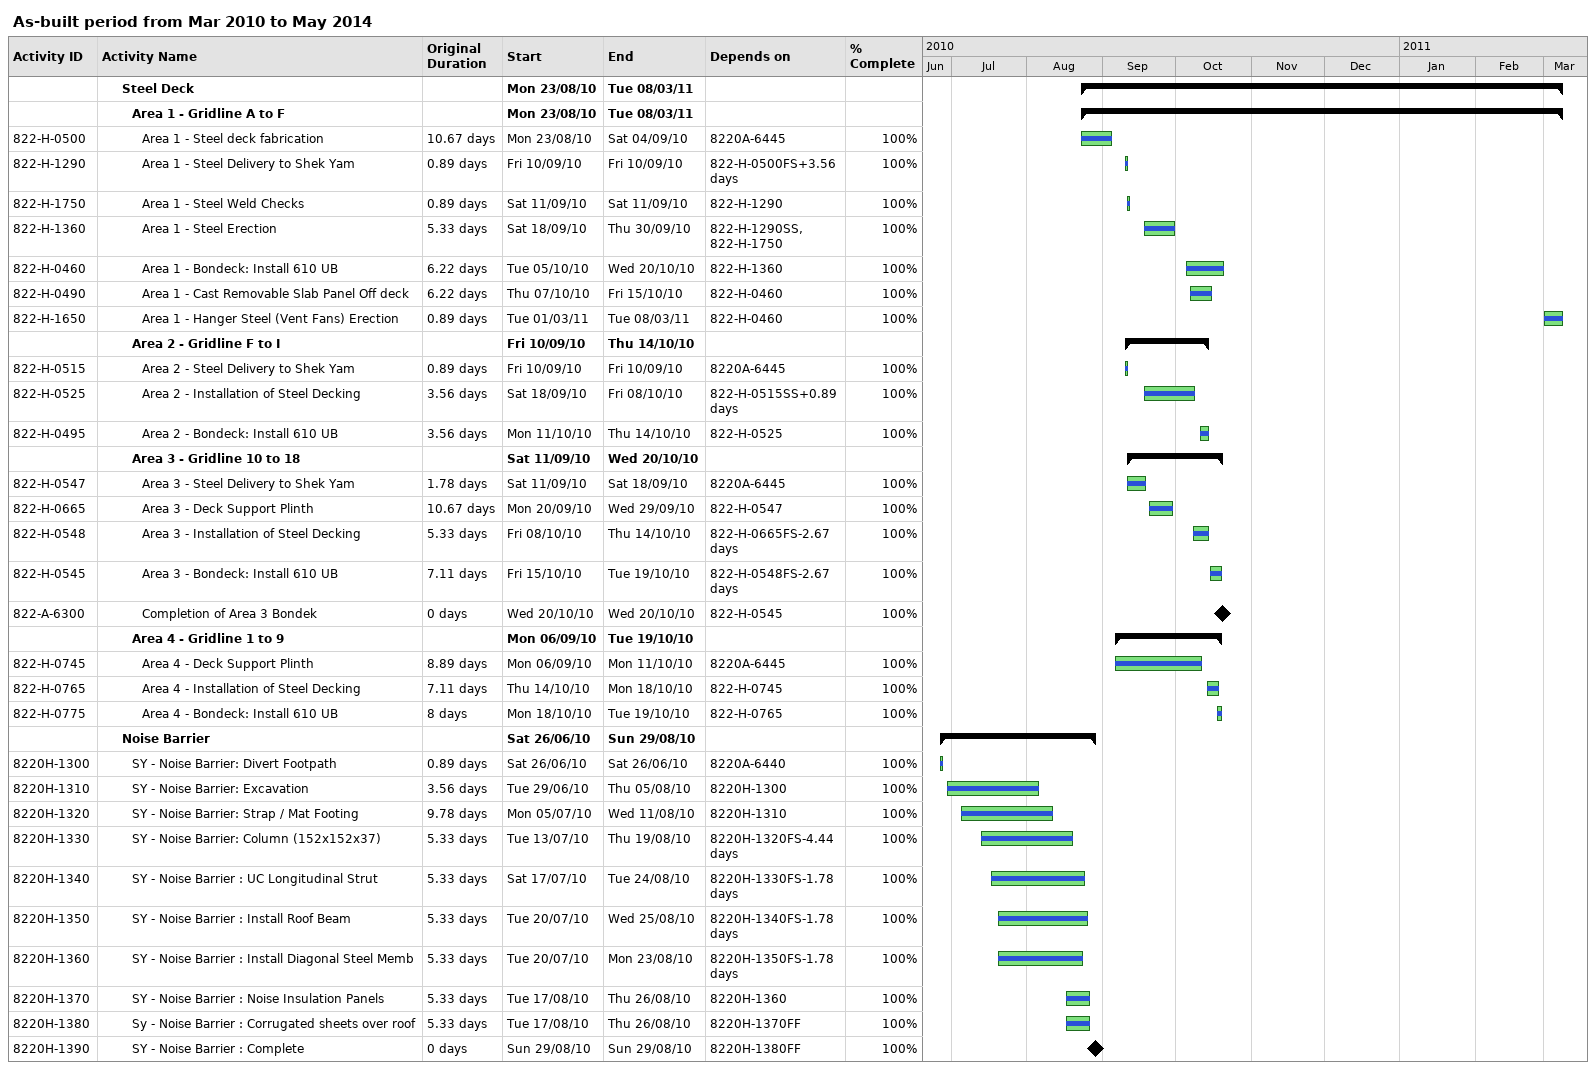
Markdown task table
As-built period from Mar 2010 to May 2014

| ID | Level | Task | Original duration | Start | Finish | Predecessors | % complete |
|---|---|---|---|---|---|---|---|
|  | 3 | **Steel Deck** |  | 2010-08-23 | 2011-03-08 |  |  |
|  | 4 | **Area 1 - Gridline A to F** |  | 2010-08-23 | 2011-03-08 |  |  |
| 822-H-0500 | 5 | Area 1 - Steel deck fabrication | 10.67d | 2010-08-23 | 2010-09-04 | 8220A-6445 | 100 |
| 822-H-1290 | 5 | Area 1 - Steel Delivery to Shek Yam | 0.89d | 2010-09-10 | 2010-09-10 | 822-H-0500FS+3.56d | 100 |
| 822-H-1750 | 5 | Area 1 - Steel Weld Checks | 0.89d | 2010-09-11 | 2010-09-11 | 822-H-1290 | 100 |
| 822-H-1360 | 5 | Area 1 - Steel Erection | 5.33d | 2010-09-18 | 2010-09-30 | 822-H-1290SS, 822-H-1750 | 100 |
| 822-H-0460 | 5 | Area 1 - Bondeck: Install 610 UB | 6.22d | 2010-10-05 | 2010-10-20 | 822-H-1360 | 100 |
| 822-H-0490 | 5 | Area 1 - Cast Removable Slab Panel Off deck | 6.22d | 2010-10-07 | 2010-10-15 | 822-H-0460 | 100 |
| 822-H-1650 | 5 | Area 1 - Hanger Steel (Vent Fans) Erection | 0.89d | 2011-03-01 | 2011-03-08 | 822-H-0460 | 100 |
|  | 4 | **Area 2 - Gridline F to I** |  | 2010-09-10 | 2010-10-14 |  |  |
| 822-H-0515 | 5 | Area 2 - Steel Delivery to Shek Yam | 0.89d | 2010-09-10 | 2010-09-10 | 8220A-6445 | 100 |
| 822-H-0525 | 5 | Area 2 - Installation of Steel Decking | 3.56d | 2010-09-18 | 2010-10-08 | 822-H-0515SS+0.89d | 100 |
| 822-H-0495 | 5 | Area 2 - Bondeck: Install 610 UB | 3.56d | 2010-10-11 | 2010-10-14 | 822-H-0525 | 100 |
|  | 4 | **Area 3 - Gridline 10 to 18** |  | 2010-09-11 | 2010-10-20 |  |  |
| 822-H-0547 | 5 | Area 3 - Steel Delivery to Shek Yam | 1.78d | 2010-09-11 | 2010-09-18 | 8220A-6445 | 100 |
| 822-H-0665 | 5 | Area 3 - Deck Support Plinth | 10.67d | 2010-09-20 | 2010-09-29 | 822-H-0547 | 100 |
| 822-H-0548 | 5 | Area 3 - Installation of Steel Decking | 5.33d | 2010-10-08 | 2010-10-14 | 822-H-0665FS-2.67d | 100 |
| 822-H-0545 | 5 | Area 3 - Bondeck: Install 610 UB | 7.11d | 2010-10-15 | 2010-10-19 | 822-H-0548FS-2.67d | 100 |
| 822-A-6300 | 5 | Completion of Area 3 Bondek | 0d | 2010-10-20 | 2010-10-20 | 822-H-0545 | 100 |
|  | 4 | **Area 4 - Gridline 1 to 9** |  | 2010-09-06 | 2010-10-19 |  |  |
| 822-H-0745 | 5 | Area 4 - Deck Support Plinth | 8.89d | 2010-09-06 | 2010-10-11 | 8220A-6445 | 100 |
| 822-H-0765 | 5 | Area 4 - Installation of Steel Decking | 7.11d | 2010-10-14 | 2010-10-18 | 822-H-0745 | 100 |
| 822-H-0775 | 5 | Area 4 - Bondeck: Install 610 UB | 8d | 2010-10-18 | 2010-10-19 | 822-H-0765 | 100 |
|  | 3 | **Noise Barrier** |  | 2010-06-26 | 2010-08-29 |  |  |
| 8220H-1300 | 4 | SY - Noise Barrier: Divert Footpath | 0.89d | 2010-06-26 | 2010-06-26 | 8220A-6440 | 100 |
| 8220H-1310 | 4 | SY - Noise Barrier: Excavation | 3.56d | 2010-06-29 | 2010-08-05 | 8220H-1300 | 100 |
| 8220H-1320 | 4 | SY - Noise Barrier: Strap / Mat Footing | 9.78d | 2010-07-05 | 2010-08-11 | 8220H-1310 | 100 |
| 8220H-1330 | 4 | SY - Noise Barrier: Column (152x152x37) | 5.33d | 2010-07-13 | 2010-08-19 | 8220H-1320FS-4.44d | 100 |
| 8220H-1340 | 4 | SY - Noise Barrier : UC Longitudinal Strut | 5.33d | 2010-07-17 | 2010-08-24 | 8220H-1330FS-1.78d | 100 |
| 8220H-1350 | 4 | SY - Noise Barrier : Install Roof Beam | 5.33d | 2010-07-20 | 2010-08-25 | 8220H-1340FS-1.78d | 100 |
| 8220H-1360 | 4 | SY - Noise Barrier : Install Diagonal Steel Memb | 5.33d | 2010-07-20 | 2010-08-23 | 8220H-1350FS-1.78d | 100 |
| 8220H-1370 | 4 | SY - Noise Barrier : Noise Insulation Panels | 5.33d | 2010-08-17 | 2010-08-26 | 8220H-1360 | 100 |
| 8220H-1380 | 4 | Sy - Noise Barrier : Corrugated sheets over roof | 5.33d | 2010-08-17 | 2010-08-26 | 8220H-1370FF | 100 |
| 8220H-1390 | 4 | SY - Noise Barrier : Complete | 0d | 2010-08-29 | 2010-08-29 | 8220H-1380FF | 100 |
